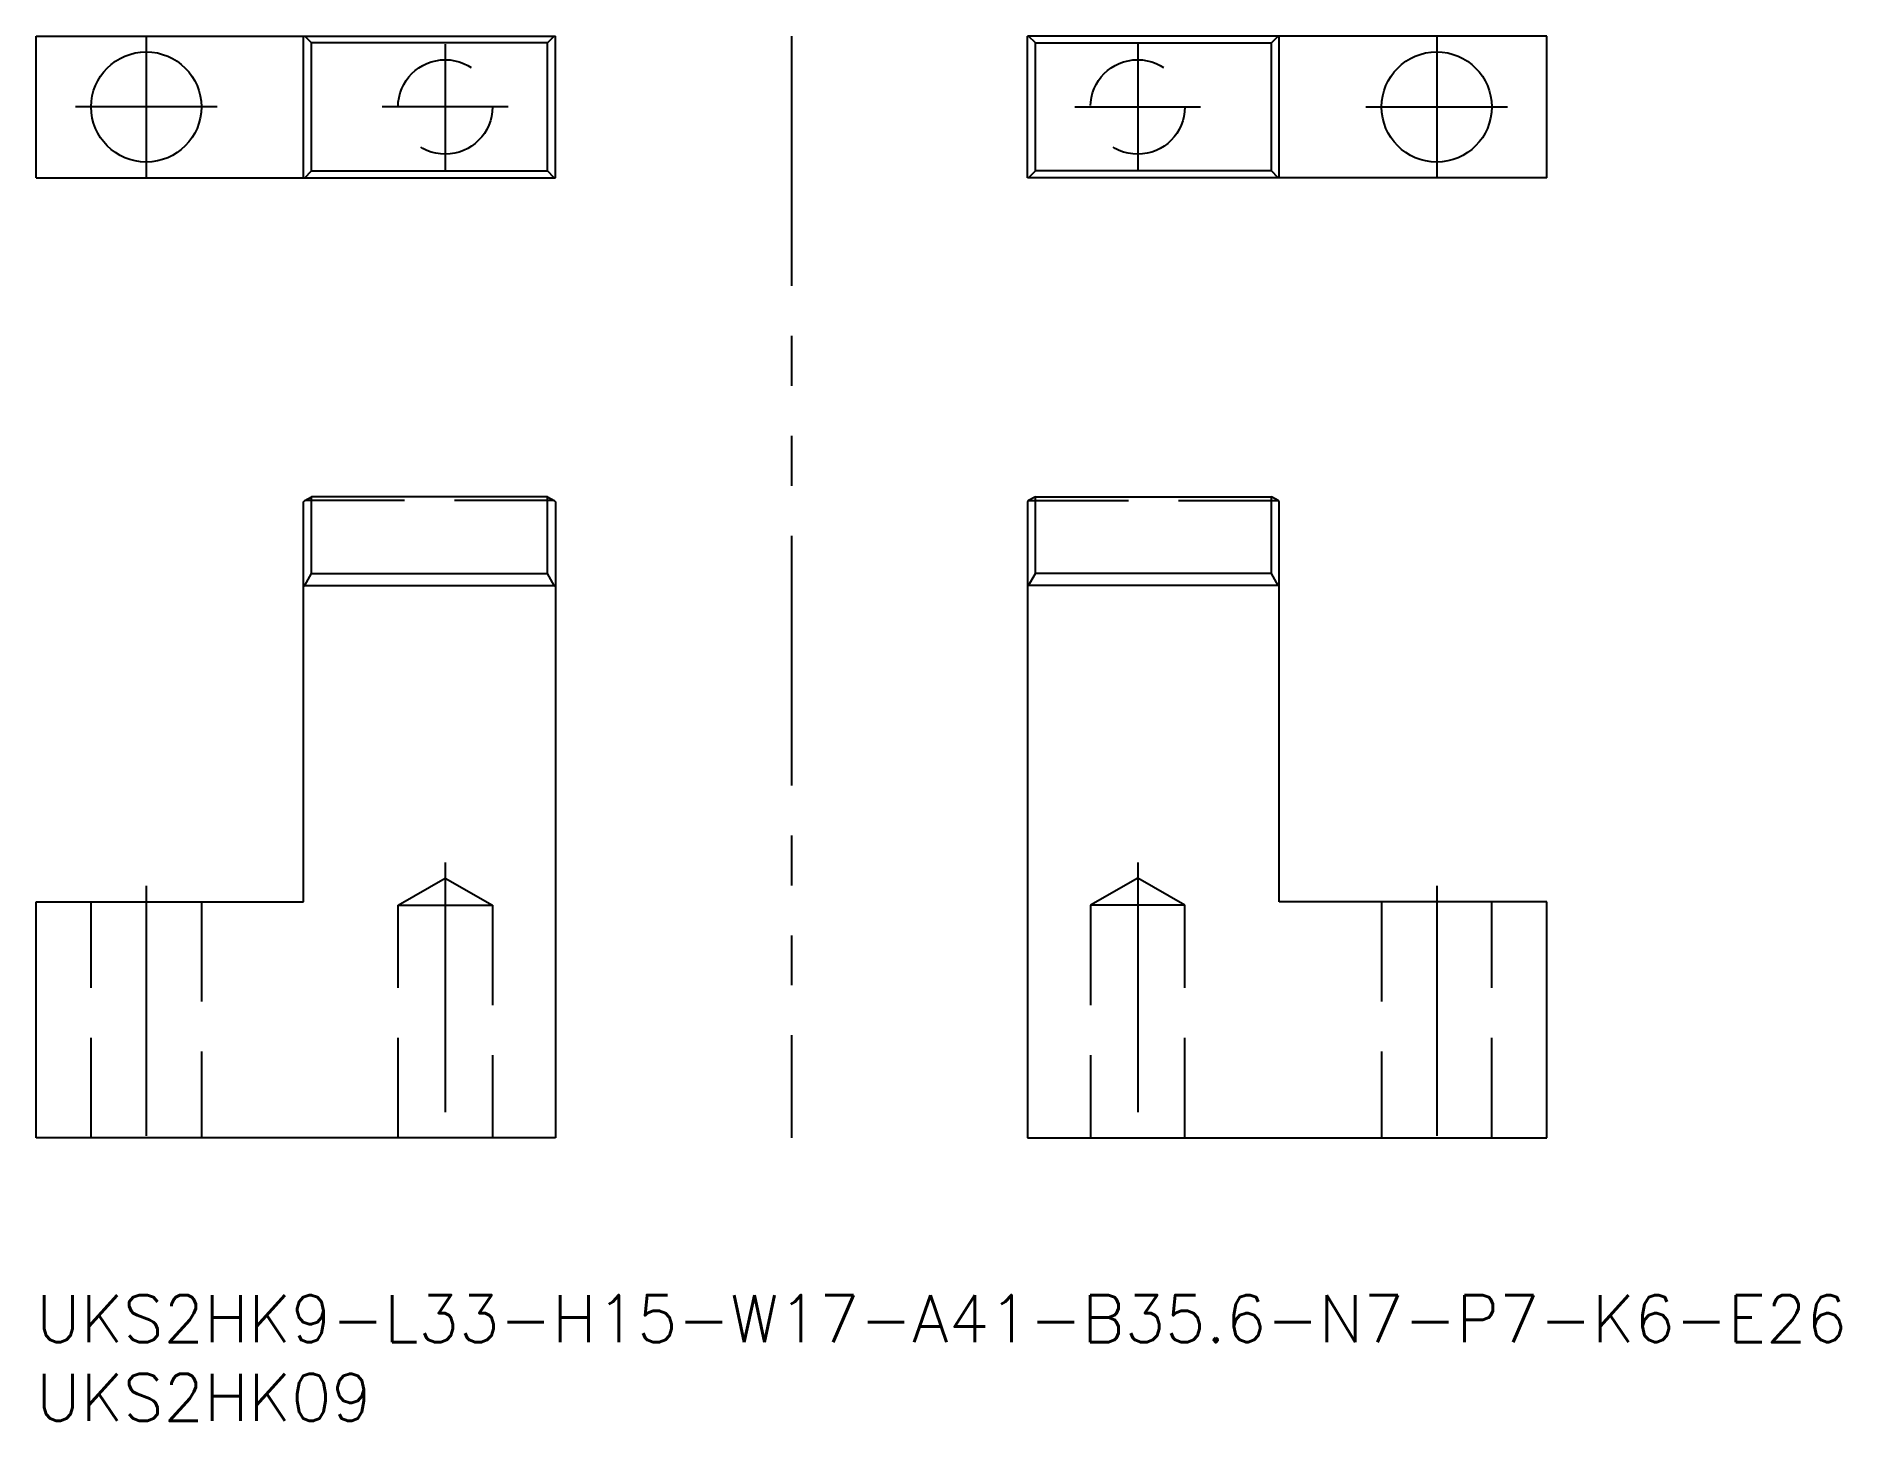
# Model space of a CAD drawing. Extents: x 0 to 115, y -8 to 80.
import ezdxf

# ---------------------------------------------------------------- set-up
doc = ezdxf.new("R2010")
doc.units = 0
doc.header["$LTSCALE"] = 0.5
for name, pattern in [('CENTER', [50.8, 31.75, -6.35, 6.35, -6.35]), ('DASHED', [19.05, 12.7, -6.35]), ('PHANTOM', [63.5, 31.75, -6.35, 6.35, -6.35, 6.35, -6.35])]:
    doc.linetypes.add(name, pattern=pattern)
for name, color, linetype in [('MSM_CENTER', 1, 'CENTER'), ('MSM_CONTINUOUS', 7, 'CONTINUOUS'), ('MSM_DASHED', 4, 'DASHED'), ('MSM_IMAGINARY', 6, 'PHANTOM'), ('MSM_PART_NUMBER', 7, 'CONTINUOUS')]:
    doc.layers.add(name, color=color, linetype=linetype)
doc.styles.get("Standard").update_dxf_attribs({"font": 'txt.shx', "height": 1, "bigfont": 'bigfont.shx'})

# ---------------------------------------------------------------- blocks, each defined once
blk = doc.blocks.new('*U38')
at = {"layer": 'MSM_PART_NUMBER'}
blk.add_text('UKS2HK9-L33-H15-W17-A41-B35.6-N7-P7-K6-E26', height=3, dxfattribs=at).set_placement((0, -3))
blk = doc.blocks.new('*U39')
at = {"layer": 'MSM_PART_NUMBER'}
blk.add_text('UKS2HK09', height=3, dxfattribs=at).set_placement((0, -8))

msp = doc.modelspace()

# ---------------------------------------------------------------- linework, layer by layer
at = {"layer": 'MSM_CENTER'}
for p, q in [((7, 80.01), (7, 71.01)), ((26, 79.51), (26, 71.51)), ((70, 79.51), (70, 71.51)), ((89, 80.01), (89, 71.01)), ((11.5, 75.51), (2.5, 75.51)), ((30, 75.51), (22, 75.51)), ((66, 75.51), (74, 75.51)), ((84.5, 75.51), (93.5, 75.51)), ((26, 27.5), (26, 9)), ((70, 27.5), (70, 9)), ((7, 26), (7, 9)), ((89, 26), (89, 9))]:
    msp.add_line(p, q, dxfattribs=at)
at = {"layer": 'MSM_CONTINUOUS'}
for p, q in [((0, 71.01), (0, 80.01)), ((0, 80.01), (33, 80.01)), ((17, 71.01), (17, 80.01)), ((17.07, 80.01), (17.5, 79.58)), ((17.5, 71.44), (17.5, 79.58)), ((32.5, 79.58), (17.5, 79.58)), ((32.5, 79.58), (32.93, 80.01)), ((32.5, 71.44), (32.5, 79.58)), ((33, 71.01), (33, 80.01)), ((96, 80.01), (63, 80.01)), ((63, 71.01), (63, 80.01)), ((63.5, 79.58), (63.07, 80.01)), ((63.5, 79.58), (78.5, 79.58)), ((63.5, 71.44), (63.5, 79.58)), ((78.93, 80.01), (78.5, 79.58)), ((78.5, 71.44), (78.5, 79.58)), ((79, 71.01), (79, 80.01)), ((96, 71.01), (96, 80.01)), ((17.07, 71.01), (17.5, 71.44)), ((17.5, 71.44), (32.5, 71.44)), ((32.93, 71.01), (32.5, 71.44)), ((63.07, 71.01), (63.5, 71.44)), ((78.5, 71.44), (63.5, 71.44)), ((78.93, 71.01), (78.5, 71.44)), ((0, 71.01), (33, 71.01)), ((96, 71.01), (63, 71.01)), ((17, 50.42), (17.07, 50.5)), ((17.07, 50.5), (17.5, 50.74)), ((32.5, 50.74), (17.5, 50.74)), ((17.5, 45.86), (17.5, 50.74)), ((32.5, 45.86), (32.5, 50.74)), ((32.5, 50.74), (32.93, 50.5)), ((32.93, 50.5), (33, 50.42)), ((63.07, 50.5), (63, 50.42)), ((63.5, 50.74), (63.07, 50.5)), ((63.5, 50.74), (78.5, 50.74)), ((63.5, 45.86), (63.5, 50.74)), ((78.93, 50.5), (78.5, 50.74)), ((78.5, 45.86), (78.5, 50.74)), ((79, 50.42), (78.93, 50.5)), ((17, 25), (17, 50.42)), ((33, 50.42), (33, 10)), ((63, 50.42), (63, 10)), ((79, 25), (79, 50.42)), ((17, 45.02), (17.07, 45.1)), ((17.07, 45.1), (17.5, 45.86)), ((17.07, 45.1), (32.93, 45.1)), ((17.5, 45.86), (32.5, 45.86)), ((32.93, 45.1), (32.5, 45.86)), ((32.93, 45.1), (33, 45.02)), ((63.07, 45.1), (63, 45.02)), ((63.07, 45.1), (63.5, 45.86)), ((78.93, 45.1), (63.07, 45.1)), ((78.5, 45.86), (63.5, 45.86)), ((78.93, 45.1), (78.5, 45.86)), ((79, 45.02), (78.93, 45.1)), ((0, 10), (0, 25)), ((0, 25), (17, 25)), ((96, 25), (79, 25)), ((96, 10), (96, 25)), ((33, 10), (0, 10)), ((63, 10), (96, 10))]:
    msp.add_line(p, q, dxfattribs=at)
for centre in [(7, 75.51), (89, 75.51)]:
    msp.add_circle(centre, 3.5, dxfattribs=at)
at = {"layer": 'MSM_DASHED'}
for p, q in [((32.93, 50.5), (17.07, 50.5)), ((63.07, 50.5), (78.93, 50.5)), ((23, 24.77), (26, 26.5)), ((26, 26.5), (29, 24.77)), ((70, 26.5), (67, 24.77)), ((73, 24.77), (70, 26.5)), ((3.5, 10), (3.5, 25)), ((10.5, 25), (10.5, 10)), ((23, 24.77), (29, 24.77)), ((23, 10), (23, 24.77)), ((29, 24.77), (29, 10)), ((73, 24.77), (67, 24.77)), ((67, 24.77), (67, 10)), ((73, 10), (73, 24.77)), ((85.5, 25), (85.5, 10)), ((92.5, 10), (92.5, 25))]:
    msp.add_line(p, q, dxfattribs=at)
for centre in [(26, 75.51), (70, 75.51)]:
    msp.add_circle(centre, 3, dxfattribs=at)
at = {"layer": 'MSM_IMAGINARY'}
msp.add_line((48, 80.01), (48, 10), dxfattribs=at)

# ---------------------------------------------------------------- block references
at = {"layer": 'MSM_CONTINUOUS'}
for name in ['*U38', '*U39']:
    msp.add_blockref(name, (0, 0), dxfattribs=at)

doc.saveas('drawing.dxf')
